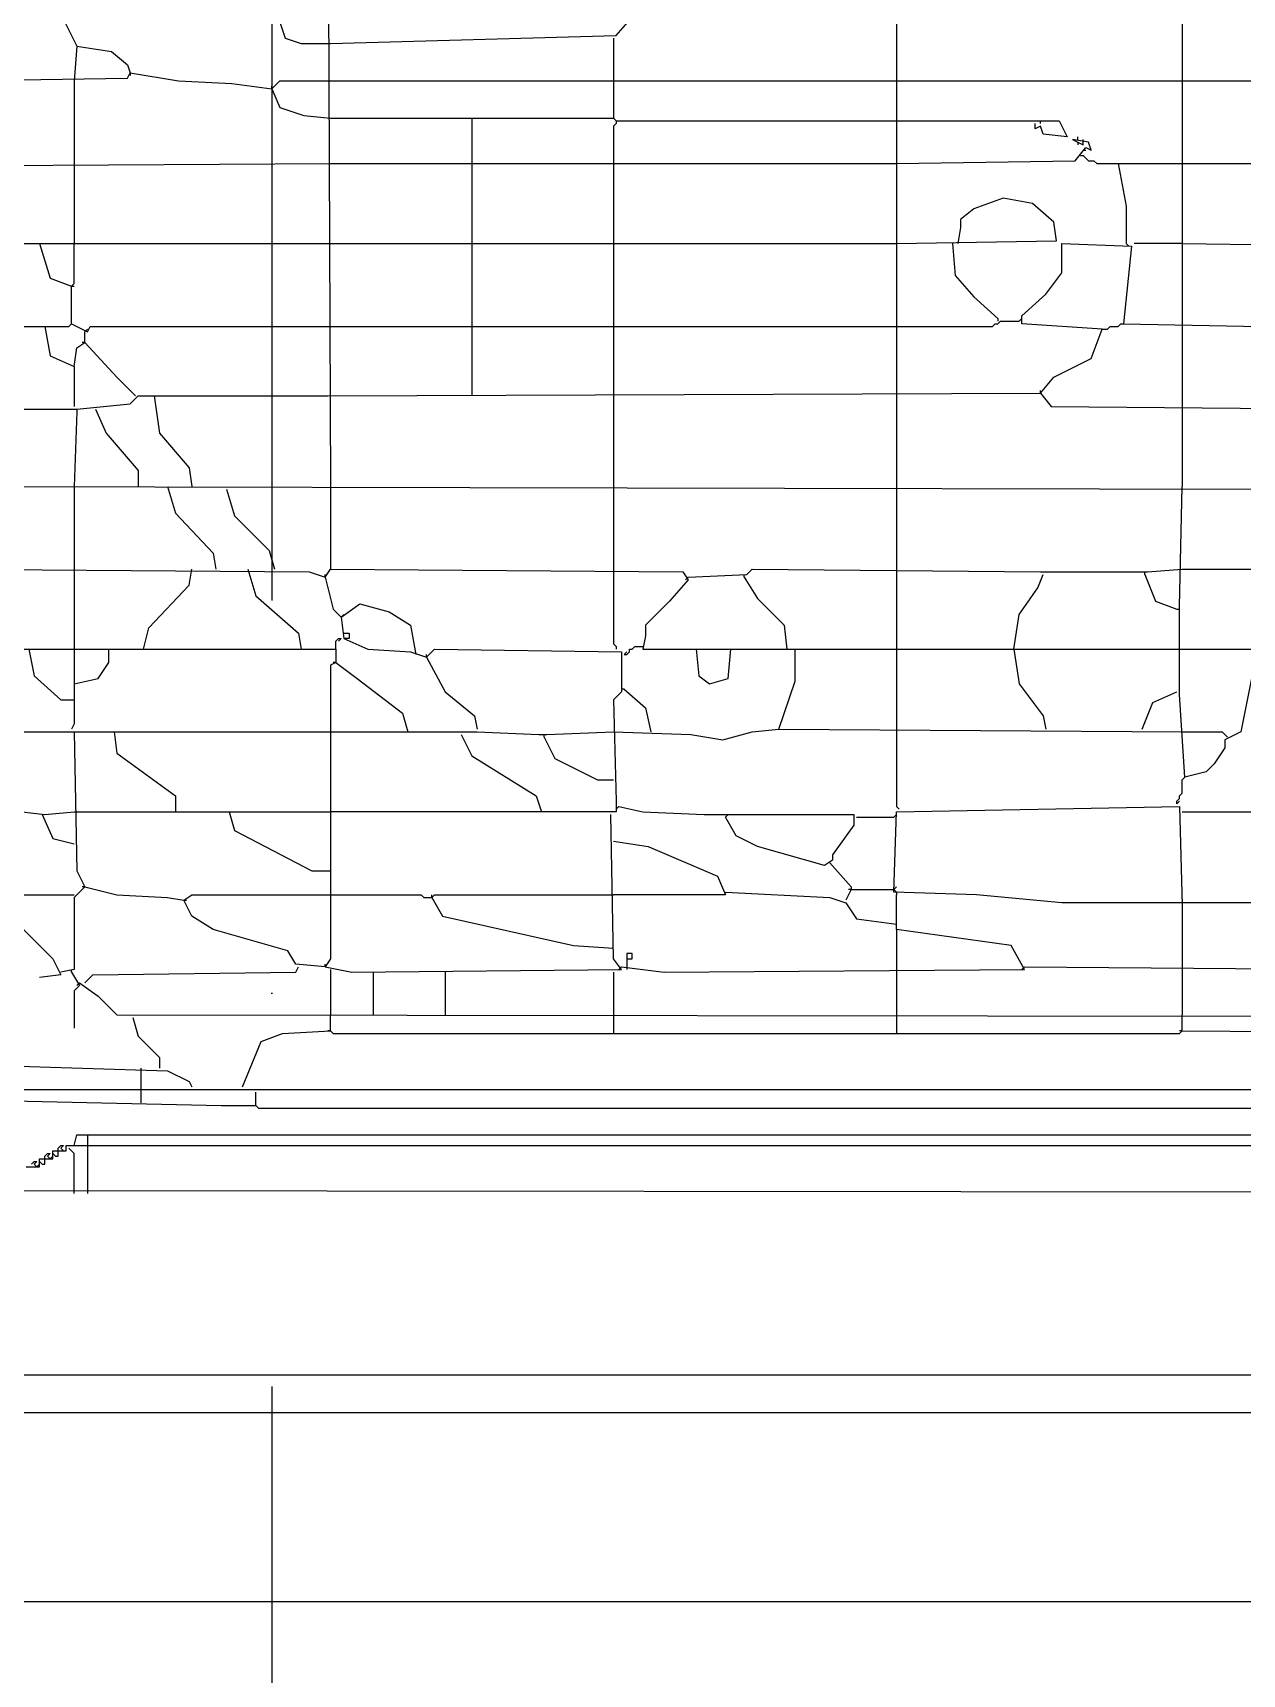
# Model space of a CAD drawing. Extents: x 4511820 to 5180432, y -1526536 to -944957.
# Drawn here: x 5147404.2 to 5147724.3, y -1028992.8 to -1028558.1 of the extents above; entities that cross this region are included whole.
import ezdxf

# ---------------------------------------------------------------- set-up
doc = ezdxf.new("R2010")
doc.units = 0
doc.header["$MEASUREMENT"] = 0
doc.linetypes.add('BODKOCIARKOVANA_3', pattern=[5.6, 3, -1.3, 0, -1.3])
doc.layers.add('osi', color=253, linetype='CONTINUOUS')
doc.layers.add('ZZ-chladenie', color=133, linetype='CONTINUOUS')

msp = doc.modelspace()

# ---------------------------------------------------------------- linework, layer by layer
at = {"layer": 'osi', "linetype": 'BODKOCIARKOVANA_3', "ltscale": 80}
msp.add_line((5147467.5, -1022195.078), (5147467.5, -1054122.98), dxfattribs=at)
at = {"layer": 'ZZ-chladenie'}
for p, q in [((5147482.286, -1028505.839), (5147482.992, -1028678.252)), ((5147632.794, -1028527.743), (5147632.794, -1028654.227)), ((5147411.625, -1028553.182), (5147415.865, -1028561.661)), ((5147468.154, -1028551.061), (5147470.98, -1028559.541)), ((5147558.6, -1028558.834), (5147563.546, -1028553.182)), ((5147708.401, -1028554.595), (5147708.401, -1028570.847)), ((5147415.865, -1028561.661), (5147415.158, -1028570.847)), ((5147415.865, -1028561.661), (5147425.051, -1028563.074)), ((5147470.98, -1028559.541), (5147475.22, -1028560.954)), ((5147475.22, -1028560.954), (5147482.992, -1028560.954)), ((5147482.992, -1028560.954), (5147558.6, -1028558.834)), ((5147557.893, -1028559.541), (5147557.893, -1028570.847)), ((5147425.051, -1028563.074), (5147429.29, -1028566.607)), ((5147386.187, -1028570.847), (5147429.29, -1028570.14)), ((5147429.29, -1028566.607), (5147429.997, -1028568.727)), ((5147429.29, -1028570.14), (5147429.997, -1028568.727)), ((5147429.997, -1028568.727), (5147429.997, -1028569.434)), ((5147429.997, -1028568.727), (5147442.716, -1028570.847)), ((5147415.158, -1028570.847), (5147415.158, -1028592.752)), ((5147442.716, -1028570.847), (5147456.848, -1028571.553)), ((5147456.848, -1028571.553), (5147467.447, -1028572.966)), ((5147467.447, -1028572.966), (5147469.567, -1028570.847)), ((5147467.447, -1028572.966), (5147467.447, -1028572.26)), ((5147467.447, -1028572.966), (5147469.567, -1028577.913)), ((5147469.567, -1028570.847), (5147482.992, -1028570.847)), ((5147482.992, -1028570.847), (5147632.794, -1028570.847)), ((5147557.893, -1028570.847), (5147557.893, -1028580.739)), ((5147632.794, -1028570.847), (5147858.203, -1028570.847)), ((5147708.401, -1028570.847), (5147708.401, -1028592.752)), ((5147469.567, -1028577.913), (5147475.926, -1028580.033)), ((5147475.926, -1028580.033), (5147482.992, -1028580.739)), ((5147482.992, -1028580.739), (5147557.893, -1028580.739)), ((5147520.443, -1028580.739), (5147520.443, -1028592.752)), ((5147557.893, -1028580.739), (5147558.6, -1028581.446)), ((5147558.6, -1028582.152), (5147557.893, -1028582.859)), ((5147557.893, -1028582.859), (5147557.893, -1028654.227)), ((5147558.6, -1028581.446), (5147632.794, -1028581.446)), ((5147558.6, -1028581.446), (5147558.6, -1028582.152)), ((5147632.794, -1028581.446), (5147671.658, -1028581.446)), ((5147669.537, -1028583.566), (5147669.537, -1028582.152)), ((5147670.951, -1028582.859), (5147669.537, -1028583.566)), ((5147670.951, -1028582.152), (5147670.951, -1028581.446)), ((5147671.658, -1028584.979), (5147670.951, -1028582.859)), ((5147671.658, -1028581.446), (5147675.897, -1028581.446)), ((5147675.897, -1028581.446), (5147678.017, -1028585.686)), ((5147678.017, -1028585.686), (5147671.658, -1028584.979)), ((5147683.669, -1028587.099), (5147679.43, -1028586.392)), ((5147679.43, -1028586.392), (5147682.256, -1028587.805)), ((5147680.843, -1028586.392), (5147680.843, -1028585.686)), ((5147680.843, -1028587.099), (5147680.843, -1028587.805)), ((5147682.256, -1028587.099), (5147682.256, -1028586.392)), ((5147682.256, -1028587.805), (5147682.256, -1028587.099)), ((5147684.376, -1028589.218), (5147683.669, -1028587.099)), ((5147632.794, -1028592.752), (5147680.137, -1028592.045)), ((5147680.137, -1028592.045), (5147682.963, -1028588.512)), ((5147681.55, -1028590.632), (5147682.256, -1028590.632)), ((5147682.256, -1028589.218), (5147682.963, -1028589.218)), ((5147682.256, -1028590.632), (5147682.963, -1028591.338)), ((5147682.963, -1028588.512), (5147684.376, -1028589.218)), ((5147682.963, -1028591.338), (5147683.669, -1028592.045)), ((5147683.669, -1028592.045), (5147685.083, -1028592.045)), ((5147685.083, -1028592.045), (5147685.79, -1028592.752)), ((5147365.695, -1028593.458), (5147482.992, -1028592.752)), ((5147415.158, -1028592.752), (5147415.158, -1028613.95)), ((5147482.992, -1028592.752), (5147557.893, -1028592.752)), ((5147520.443, -1028592.752), (5147520.443, -1028613.95)), ((5147557.893, -1028592.752), (5147632.794, -1028592.752)), ((5147685.79, -1028592.752), (5147858.203, -1028592.752)), ((5147691.442, -1028592.752), (5147693.562, -1028604.057)), ((5147708.401, -1028592.752), (5147708.401, -1028635.855)), ((5147653.285, -1028604.764), (5147649.753, -1028607.591)), ((5147661.058, -1028601.938), (5147653.285, -1028604.764)), ((5147668.831, -1028603.351), (5147661.058, -1028601.938)), ((5147674.484, -1028608.297), (5147668.831, -1028603.351)), ((5147693.562, -1028604.057), (5147693.562, -1028613.95)), ((5147649.753, -1028609.71), (5147649.046, -1028613.95)), ((5147649.753, -1028607.591), (5147649.753, -1028609.71)), ((5147675.19, -1028613.243), (5147674.484, -1028608.297)), ((5147372.055, -1028613.95), (5147482.992, -1028613.95)), ((5147405.972, -1028613.95), (5147408.799, -1028623.136)), ((5147415.158, -1028624.549), (5147415.158, -1028613.95)), ((5147482.992, -1028613.95), (5147557.893, -1028613.95)), ((5147520.443, -1028613.95), (5147520.443, -1028635.855)), ((5147557.893, -1028613.95), (5147632.794, -1028613.95)), ((5147632.794, -1028613.95), (5147675.19, -1028613.243)), ((5147647.633, -1028613.95), (5147648.34, -1028622.429)), ((5147676.603, -1028621.722), (5147676.603, -1028613.95)), ((5147676.603, -1028613.95), (5147694.976, -1028614.657)), ((5147693.562, -1028613.95), (5147694.269, -1028614.657)), ((5147708.401, -1028613.95), (5147695.682, -1028613.95)), ((5147708.401, -1028613.95), (5147769.169, -1028614.657)), ((5147694.976, -1028614.657), (5147692.855, -1028635.148)), ((5147648.34, -1028622.429), (5147653.285, -1028628.082)), ((5147672.364, -1028627.375), (5147676.603, -1028621.722)), ((5147408.799, -1028623.136), (5147414.452, -1028625.256)), ((5147414.452, -1028625.256), (5147415.158, -1028624.549)), ((5147414.452, -1028625.256), (5147415.158, -1028625.256)), ((5147414.452, -1028635.148), (5147414.452, -1028625.256)), ((5147653.285, -1028628.082), (5147659.645, -1028633.735)), ((5147666.004, -1028633.028), (5147672.364, -1028627.375)), ((5147413.745, -1028635.855), (5147414.452, -1028635.148)), ((5147414.452, -1028635.148), (5147418.691, -1028637.268)), ((5147658.232, -1028635.855), (5147658.938, -1028635.148)), ((5147658.938, -1028635.148), (5147659.645, -1028635.148)), ((5147659.645, -1028633.735), (5147659.645, -1028634.442)), ((5147659.645, -1028635.148), (5147660.351, -1028634.442)), ((5147660.351, -1028634.442), (5147665.298, -1028634.442)), ((5147665.298, -1028634.442), (5147666.004, -1028633.735)), ((5147666.004, -1028635.148), (5147666.004, -1028633.028)), ((5147687.203, -1028636.561), (5147666.004, -1028635.148)), ((5147691.442, -1028635.855), (5147692.149, -1028635.148)), ((5147692.149, -1028635.148), (5147692.855, -1028635.148)), ((5147692.855, -1028635.148), (5147761.397, -1028636.561)), ((5147366.402, -1028635.855), (5147413.745, -1028635.855)), ((5147407.386, -1028635.855), (5147408.799, -1028643.627)), ((5147415.865, -1028641.508), (5147417.984, -1028640.095)), ((5147417.984, -1028640.095), (5147417.278, -1028640.095)), ((5147417.984, -1028637.268), (5147418.691, -1028636.561)), ((5147417.984, -1028640.095), (5147417.984, -1028637.268)), ((5147417.984, -1028640.095), (5147426.464, -1028649.28)), ((5147418.691, -1028637.268), (5147419.397, -1028635.855)), ((5147419.397, -1028635.855), (5147482.992, -1028635.855)), ((5147482.992, -1028635.855), (5147557.893, -1028635.855)), ((5147520.443, -1028635.855), (5147520.443, -1028654.227)), ((5147557.893, -1028635.855), (5147632.794, -1028635.855)), ((5147632.794, -1028635.855), (5147658.232, -1028635.855)), ((5147684.376, -1028644.334), (5147687.203, -1028636.561)), ((5147687.203, -1028636.561), (5147688.616, -1028636.561)), ((5147688.616, -1028636.561), (5147689.323, -1028635.855)), ((5147689.323, -1028635.855), (5147691.442, -1028635.855)), ((5147708.401, -1028635.855), (5147708.401, -1028657.053)), ((5147408.799, -1028643.627), (5147415.158, -1028646.454)), ((5147415.158, -1028646.454), (5147415.865, -1028641.508)), ((5147674.484, -1028649.28), (5147684.376, -1028644.334)), ((5147415.158, -1028646.454), (5147415.158, -1028657.053)), ((5147426.464, -1028649.28), (5147431.41, -1028654.227)), ((5147670.951, -1028653.52), (5147674.484, -1028649.28)), ((5147670.951, -1028653.52), (5147670.951, -1028652.813)), ((5147415.865, -1028657.76), (5147429.997, -1028656.347)), ((5147429.997, -1028656.347), (5147432.117, -1028654.227)), ((5147432.117, -1028654.227), (5147482.286, -1028654.227)), ((5147436.356, -1028654.227), (5147437.77, -1028664.119)), ((5147482.286, -1028654.227), (5147670.951, -1028653.52)), ((5147557.893, -1028654.227), (5147557.893, -1028678.252)), ((5147632.794, -1028654.227), (5147632.794, -1028678.252)), ((5147670.951, -1028653.52), (5147673.777, -1028657.053)), ((5147673.777, -1028657.053), (5147751.504, -1028657.76)), ((5147708.401, -1028657.053), (5147708.401, -1028678.252)), ((5147365.695, -1028657.76), (5147415.865, -1028657.76)), ((5147415.865, -1028658.466), (5147415.158, -1028678.252)), ((5147415.865, -1028657.76), (5147415.865, -1028658.466)), ((5147420.811, -1028657.76), (5147423.638, -1028664.119)), ((5147423.638, -1028664.119), (5147432.117, -1028674.012)), ((5147437.77, -1028664.119), (5147445.542, -1028673.305)), ((5147432.117, -1028674.012), (5147432.117, -1028678.252)), ((5147445.542, -1028673.305), (5147446.249, -1028678.252)), ((5147379.827, -1028678.252), (5147728.186, -1028678.958)), ((5147415.158, -1028678.252), (5147415.158, -1028700.156)), ((5147439.89, -1028678.252), (5147442.009, -1028685.318)), ((5147455.435, -1028678.958), (5147457.554, -1028686.024)), ((5147482.992, -1028678.252), (5147482.992, -1028700.156)), ((5147557.893, -1028678.252), (5147557.893, -1028700.156)), ((5147632.794, -1028678.252), (5147632.794, -1028700.156)), ((5147707.694, -1028710.049), (5147708.401, -1028678.252)), ((5147442.009, -1028685.318), (5147451.902, -1028695.917)), ((5147457.554, -1028686.024), (5147466.74, -1028695.21)), ((5147451.902, -1028695.917), (5147452.608, -1028700.156)), ((5147466.74, -1028695.21), (5147468.154, -1028700.156)), ((5147379.827, -1028700.156), (5147477.34, -1028700.863)), ((5147415.158, -1028700.156), (5147415.158, -1028721.354)), ((5147445.542, -1028704.396), (5147446.249, -1028700.156)), ((5147461.088, -1028700.156), (5147463.208, -1028707.222)), ((5147477.34, -1028700.863), (5147481.579, -1028702.276)), ((5147481.579, -1028702.276), (5147482.992, -1028700.156)), ((5147482.992, -1028700.156), (5147576.265, -1028700.863)), ((5147557.893, -1028700.156), (5147557.893, -1028719.941)), ((5147576.265, -1028700.863), (5147577.678, -1028702.983)), ((5147593.224, -1028701.57), (5147594.637, -1028700.156)), ((5147594.637, -1028700.156), (5147670.951, -1028700.863)), ((5147632.794, -1028700.156), (5147632.794, -1028721.354)), ((5147670.951, -1028700.863), (5147675.897, -1028700.863)), ((5147675.897, -1028700.863), (5147696.389, -1028700.863)), ((5147696.389, -1028700.863), (5147699.215, -1028700.863)), ((5147698.508, -1028701.57), (5147698.508, -1028700.863)), ((5147699.215, -1028700.863), (5147708.401, -1028700.156)), ((5147708.401, -1028700.156), (5147726.773, -1028700.156)), ((5147434.943, -1028715.702), (5147445.542, -1028704.396)), ((5147481.579, -1028702.276), (5147481.579, -1028701.57)), ((5147481.579, -1028702.276), (5147483.699, -1028710.756)), ((5147577.678, -1028702.983), (5147572.732, -1028708.636)), ((5147577.678, -1028702.276), (5147576.972, -1028702.983)), ((5147577.678, -1028702.276), (5147593.224, -1028701.57)), ((5147592.517, -1028702.276), (5147592.517, -1028701.57)), ((5147592.517, -1028702.276), (5147596.05, -1028707.929)), ((5147665.298, -1028712.169), (5147670.244, -1028705.102)), ((5147670.244, -1028705.102), (5147671.658, -1028701.57)), ((5147698.508, -1028701.57), (5147701.335, -1028708.636)), ((5147463.208, -1028707.222), (5147474.513, -1028717.115)), ((5147485.819, -1028712.875), (5147490.765, -1028709.342)), ((5147490.765, -1028709.342), (5147498.538, -1028711.462)), ((5147572.732, -1028708.636), (5147566.372, -1028714.995)), ((5147596.05, -1028707.929), (5147603.116, -1028714.995)), ((5147701.335, -1028708.636), (5147706.988, -1028710.756)), ((5147483.699, -1028710.756), (5147485.819, -1028712.875)), ((5147485.819, -1028712.875), (5147486.526, -1028712.169)), ((5147485.819, -1028712.875), (5147486.526, -1028718.528)), ((5147498.538, -1028711.462), (5147504.191, -1028714.995)), ((5147663.885, -1028721.354), (5147665.298, -1028712.169)), ((5147706.988, -1028710.756), (5147707.694, -1028710.756)), ((5147707.694, -1028733.367), (5147707.694, -1028710.049)), ((5147433.53, -1028721.354), (5147434.943, -1028715.702)), ((5147474.513, -1028717.115), (5147475.22, -1028721.354)), ((5147486.526, -1028717.115), (5147487.939, -1028717.115)), ((5147487.939, -1028717.115), (5147487.939, -1028718.528)), ((5147504.191, -1028714.995), (5147505.604, -1028722.768)), ((5147566.372, -1028717.822), (5147565.666, -1028721.354)), ((5147566.372, -1028714.995), (5147566.372, -1028717.822)), ((5147603.116, -1028714.995), (5147603.823, -1028721.354)), ((5147379.827, -1028721.354), (5147484.406, -1028721.354)), ((5147403.146, -1028721.354), (5147404.559, -1028728.42)), ((5147415.158, -1028721.354), (5147415.158, -1028734.78)), ((5147424.344, -1028724.888), (5147424.344, -1028721.354)), ((5147484.406, -1028719.235), (5147485.113, -1028718.528)), ((5147484.406, -1028721.354), (5147484.406, -1028719.235)), ((5147484.406, -1028721.354), (5147484.406, -1028724.888)), ((5147485.113, -1028718.528), (5147485.819, -1028718.528)), ((5147485.819, -1028718.528), (5147485.113, -1028719.235)), ((5147487.939, -1028718.528), (5147486.526, -1028718.528)), ((5147486.526, -1028718.528), (5147492.885, -1028721.354)), ((5147492.885, -1028721.354), (5147504.191, -1028722.061)), ((5147504.191, -1028722.061), (5147508.431, -1028723.474)), ((5147508.431, -1028723.474), (5147510.55, -1028721.354)), ((5147510.55, -1028721.354), (5147560.013, -1028722.061)), ((5147557.893, -1028719.941), (5147558.6, -1028720.648)), ((5147558.6, -1028720.648), (5147558.6, -1028721.354)), ((5147560.013, -1028722.061), (5147560.013, -1028732.661)), ((5147560.719, -1028722.768), (5147561.426, -1028722.061)), ((5147561.426, -1028722.768), (5147562.133, -1028722.061)), ((5147562.133, -1028722.061), (5147562.133, -1028721.354)), ((5147562.133, -1028721.354), (5147562.84, -1028721.354)), ((5147562.84, -1028721.354), (5147563.546, -1028720.648)), ((5147563.546, -1028720.648), (5147565.666, -1028720.648)), ((5147565.666, -1028721.354), (5147706.988, -1028721.354)), ((5147579.798, -1028721.354), (5147580.505, -1028728.42)), ((5147588.277, -1028729.127), (5147588.984, -1028721.354)), ((5147605.942, -1028729.834), (5147605.942, -1028721.354)), ((5147632.794, -1028721.354), (5147632.794, -1028743.259)), ((5147663.885, -1028721.354), (5147665.298, -1028730.54)), ((5147706.988, -1028721.354), (5147726.773, -1028721.354)), ((5147421.518, -1028729.127), (5147424.344, -1028724.888)), ((5147484.406, -1028724.888), (5147482.992, -1028725.594)), ((5147482.992, -1028725.594), (5147482.992, -1028803.321)), ((5147484.406, -1028724.888), (5147483.699, -1028724.888)), ((5147484.406, -1028724.888), (5147490.058, -1028729.127)), ((5147508.431, -1028723.474), (5147508.431, -1028722.768)), ((5147508.431, -1028723.474), (5147513.376, -1028732.661)), ((5147560.719, -1028722.768), (5147561.426, -1028722.768)), ((5147404.559, -1028728.42), (5147411.625, -1028734.78)), ((5147415.158, -1028730.54), (5147421.518, -1028729.127)), ((5147490.058, -1028729.127), (5147502.071, -1028738.313)), ((5147580.505, -1028728.42), (5147583.331, -1028730.54)), ((5147583.331, -1028730.54), (5147588.277, -1028729.127)), ((5147601.703, -1028742.553), (5147605.942, -1028729.834)), ((5147665.298, -1028730.54), (5147671.658, -1028739.02)), ((5147726.773, -1028729.127), (5147723.946, -1028743.259)), ((5147411.625, -1028734.78), (5147415.158, -1028734.78)), ((5147415.158, -1028734.78), (5147415.158, -1028741.14)), ((5147513.376, -1028732.661), (5147521.149, -1028739.02)), ((5147560.013, -1028732.661), (5147557.893, -1028734.78)), ((5147557.893, -1028734.78), (5147558.6, -1028761.631)), ((5147560.719, -1028731.954), (5147560.013, -1028731.954)), ((5147560.719, -1028731.954), (5147566.372, -1028736.9)), ((5147697.802, -1028742.553), (5147700.628, -1028735.487)), ((5147700.628, -1028735.487), (5147706.988, -1028732.661)), ((5147709.108, -1028755.272), (5147707.694, -1028733.367)), ((5147502.071, -1028738.313), (5147503.484, -1028743.259)), ((5147521.149, -1028739.02), (5147521.856, -1028742.553)), ((5147566.372, -1028736.9), (5147567.785, -1028743.259)), ((5147671.658, -1028739.02), (5147672.364, -1028742.553)), ((5147384.774, -1028743.259), (5147415.158, -1028743.259)), ((5147415.158, -1028741.14), (5147414.452, -1028742.553)), ((5147415.158, -1028743.259), (5147482.992, -1028743.259)), ((5147415.158, -1028743.259), (5147415.865, -1028780.003)), ((5147425.757, -1028743.259), (5147426.464, -1028748.913)), ((5147482.992, -1028743.259), (5147521.856, -1028743.259)), ((5147517.617, -1028743.966), (5147520.443, -1028749.619)), ((5147521.856, -1028743.259), (5147538.108, -1028743.966)), ((5147538.108, -1028743.966), (5147540.228, -1028743.966)), ((5147539.522, -1028744.672), (5147539.522, -1028743.966)), ((5147540.228, -1028743.966), (5147557.893, -1028743.259)), ((5147557.893, -1028743.259), (5147578.385, -1028743.966)), ((5147578.385, -1028743.966), (5147586.864, -1028745.379)), ((5147586.864, -1028745.379), (5147594.637, -1028743.259)), ((5147594.637, -1028743.259), (5147601.703, -1028742.553)), ((5147601.703, -1028742.553), (5147708.401, -1028743.259)), ((5147632.794, -1028743.259), (5147632.794, -1028763.045)), ((5147708.401, -1028743.259), (5147719, -1028743.259)), ((5147719, -1028743.259), (5147719.707, -1028743.966)), ((5147723.946, -1028743.259), (5147719.707, -1028745.379)), ((5147719.707, -1028743.966), (5147720.413, -1028744.672)), ((5147539.522, -1028744.672), (5147542.348, -1028750.326)), ((5147719.707, -1028747.499), (5147716.88, -1028751.739)), ((5147719.707, -1028745.379), (5147719.707, -1028747.499)), ((5147426.464, -1028748.913), (5147442.009, -1028760.218)), ((5147520.443, -1028749.619), (5147537.401, -1028760.218)), ((5147542.348, -1028750.326), (5147553.654, -1028755.979)), ((5147716.88, -1028751.739), (5147714.76, -1028753.858)), ((5147553.654, -1028755.979), (5147557.893, -1028755.979)), ((5147708.401, -1028755.979), (5147709.108, -1028755.272)), ((5147708.401, -1028759.511), (5147708.401, -1028755.979)), ((5147714.76, -1028753.858), (5147709.108, -1028755.272)), ((5147442.009, -1028760.218), (5147442.009, -1028764.458)), ((5147537.401, -1028760.218), (5147538.815, -1028764.458)), ((5147558.6, -1028761.631), (5147558.6, -1028764.458)), ((5147706.988, -1028761.631), (5147707.694, -1028760.924)), ((5147706.988, -1028762.338), (5147707.694, -1028761.631)), ((5147706.988, -1028762.338), (5147706.988, -1028761.631)), ((5147707.694, -1028760.218), (5147708.401, -1028759.511)), ((5147707.694, -1028760.924), (5147707.694, -1028760.218)), ((5147395.373, -1028763.751), (5147407.386, -1028765.164)), ((5147406.679, -1028765.164), (5147409.505, -1028771.524)), ((5147407.386, -1028765.164), (5147415.158, -1028764.458)), ((5147415.158, -1028764.458), (5147482.992, -1028764.458)), ((5147456.141, -1028764.458), (5147457.554, -1028769.404)), ((5147558.6, -1028764.458), (5147482.992, -1028764.458)), ((5147557.893, -1028803.321), (5147557.187, -1028765.164)), ((5147559.306, -1028763.045), (5147558.6, -1028763.751)), ((5147559.306, -1028763.045), (5147565.666, -1028764.458)), ((5147565.666, -1028764.458), (5147581.918, -1028765.164)), ((5147581.918, -1028765.164), (5147588.984, -1028765.164)), ((5147587.571, -1028765.871), (5147588.277, -1028765.164)), ((5147590.397, -1028770.817), (5147587.571, -1028765.871)), ((5147588.984, -1028765.164), (5147621.488, -1028765.164)), ((5147621.488, -1028765.164), (5147621.488, -1028767.991)), ((5147622.194, -1028765.871), (5147632.087, -1028765.871)), ((5147632.087, -1028785.656), (5147632.794, -1028764.458)), ((5147632.087, -1028765.871), (5147632.794, -1028765.164)), ((5147632.794, -1028763.045), (5147633.501, -1028763.751)), ((5147632.794, -1028764.458), (5147707.694, -1028763.045)), ((5147707.694, -1028763.045), (5147708.401, -1028789.189)), ((5147708.401, -1028764.458), (5147783.302, -1028764.458)), ((5147457.554, -1028769.404), (5147478.047, -1028780.003)), ((5147621.488, -1028767.991), (5147615.835, -1028775.763)), ((5147409.505, -1028771.524), (5147415.158, -1028772.937)), ((5147557.893, -1028772.231), (5147567.079, -1028773.644)), ((5147567.079, -1028773.644), (5147585.451, -1028781.416)), ((5147596.05, -1028773.644), (5147590.397, -1028770.817)), ((5147613.715, -1028778.59), (5147596.05, -1028773.644)), ((5147615.835, -1028777.177), (5147613.715, -1028778.59)), ((5147615.128, -1028777.883), (5147620.781, -1028784.242)), ((5147615.835, -1028775.763), (5147615.835, -1028777.177)), ((5147415.865, -1028780.003), (5147417.984, -1028784.242)), ((5147478.047, -1028780.003), (5147482.992, -1028780.003)), ((5147585.451, -1028781.416), (5147587.571, -1028786.363)), ((5147397.493, -1028786.363), (5147415.158, -1028786.363)), ((5147417.984, -1028784.242), (5147415.158, -1028787.07)), ((5147415.158, -1028787.07), (5147415.158, -1028806.148)), ((5147417.984, -1028784.242), (5147417.278, -1028784.242)), ((5147417.984, -1028784.242), (5147426.464, -1028786.363)), ((5147426.464, -1028786.363), (5147439.89, -1028787.07)), ((5147439.89, -1028787.07), (5147444.129, -1028787.776)), ((5147444.129, -1028787.776), (5147446.249, -1028786.363)), ((5147444.129, -1028787.776), (5147444.836, -1028787.776)), ((5147446.249, -1028792.015), (5147444.129, -1028787.776)), ((5147446.249, -1028786.363), (5147482.992, -1028786.363)), ((5147482.992, -1028786.363), (5147507.017, -1028786.363)), ((5147507.017, -1028786.363), (5147507.724, -1028787.07)), ((5147507.724, -1028787.07), (5147509.844, -1028787.07)), ((5147509.844, -1028787.07), (5147509.844, -1028786.363)), ((5147509.844, -1028787.07), (5147510.55, -1028786.363)), ((5147509.844, -1028787.07), (5147512.67, -1028792.015)), ((5147510.55, -1028786.363), (5147557.893, -1028786.363)), ((5147587.571, -1028786.363), (5147557.893, -1028786.363)), ((5147587.571, -1028785.656), (5147615.128, -1028787.07)), ((5147615.128, -1028787.07), (5147619.368, -1028788.483)), ((5147620.781, -1028784.949), (5147619.368, -1028787.776)), ((5147620.781, -1028784.949), (5147620.075, -1028784.949)), ((5147620.781, -1028784.242), (5147620.781, -1028784.949)), ((5147620.781, -1028784.949), (5147632.087, -1028784.949)), ((5147632.087, -1028784.949), (5147632.794, -1028784.242)), ((5147632.087, -1028784.949), (5147632.794, -1028785.656)), ((5147653.992, -1028786.363), (5147632.087, -1028785.656)), ((5147632.794, -1028785.656), (5147632.794, -1028786.363)), ((5147632.794, -1028795.549), (5147632.794, -1028786.363)), ((5147676.603, -1028788.483), (5147653.992, -1028786.363)), ((5147451.902, -1028795.549), (5147446.249, -1028792.015)), ((5147512.67, -1028792.015), (5147547.294, -1028799.788)), ((5147619.368, -1028788.483), (5147622.194, -1028792.722)), ((5147727.48, -1028788.483), (5147676.603, -1028788.483)), ((5147708.401, -1028789.189), (5147708.401, -1028806.148)), ((5147401.732, -1028795.549), (5147409.505, -1028803.321)), ((5147471.687, -1028801.201), (5147451.902, -1028795.549)), ((5147622.194, -1028792.722), (5147632.794, -1028794.136)), ((5147632.794, -1028795.549), (5147632.794, -1028806.854)), ((5147663.178, -1028799.788), (5147632.794, -1028795.549)), ((5147547.294, -1028799.788), (5147557.893, -1028800.495)), ((5147666.711, -1028806.148), (5147663.178, -1028799.788)), ((5147409.505, -1028803.321), (5147411.625, -1028807.561)), ((5147473.806, -1028804.735), (5147471.687, -1028801.201)), ((5147481.579, -1028805.441), (5147473.806, -1028804.735)), ((5147482.992, -1028803.321), (5147481.579, -1028805.441)), ((5147481.579, -1028805.441), (5147481.579, -1028804.735)), ((5147560.013, -1028806.148), (5147557.893, -1028803.321)), ((5147562.84, -1028801.908), (5147561.426, -1028801.908)), ((5147561.426, -1028801.908), (5147561.426, -1028805.441)), ((5147561.426, -1028803.321), (5147562.84, -1028803.321)), ((5147562.84, -1028803.321), (5147562.84, -1028801.908)), ((5147411.625, -1028807.561), (5147405.972, -1028808.267)), ((5147415.158, -1028806.148), (5147411.625, -1028806.854)), ((5147414.452, -1028806.854), (5147414.452, -1028806.148)), ((5147414.452, -1028806.854), (5147416.571, -1028810.388)), ((5147417.984, -1028809.681), (5147420.104, -1028807.561)), ((5147417.984, -1028809.681), (5147418.691, -1028808.974)), ((5147420.104, -1028807.561), (5147473.806, -1028806.854)), ((5147473.806, -1028806.854), (5147474.513, -1028805.441)), ((5147481.579, -1028805.441), (5147488.645, -1028806.854)), ((5147482.992, -1028806.148), (5147482.992, -1028818.16)), ((5147488.645, -1028806.854), (5147560.013, -1028806.148)), ((5147494.298, -1028806.854), (5147494.298, -1028818.16)), ((5147513.376, -1028806.854), (5147513.376, -1028818.16)), ((5147557.893, -1028806.854), (5147557.893, -1028818.16)), ((5147560.013, -1028805.441), (5147559.306, -1028806.148)), ((5147560.013, -1028805.441), (5147571.319, -1028806.854)), ((5147561.426, -1028805.441), (5147561.426, -1028806.148)), ((5147571.319, -1028806.854), (5147666.711, -1028806.148)), ((5147632.794, -1028806.854), (5147632.794, -1028818.16)), ((5147666.711, -1028805.441), (5147666.004, -1028806.148)), ((5147666.711, -1028805.441), (5147752.917, -1028806.148)), ((5147708.401, -1028806.148), (5147708.401, -1028818.16)), ((5147416.571, -1028810.388), (5147415.158, -1028811.801)), ((5147415.158, -1028811.801), (5147415.158, -1028821.693)), ((5147416.571, -1028809.681), (5147415.865, -1028810.388)), ((5147416.571, -1028809.681), (5147421.518, -1028813.214)), ((5147421.518, -1028813.214), (5147426.464, -1028818.16)), ((5147426.464, -1028818.16), (5147986.098, -1028818.867)), ((5147482.992, -1028822.399), (5147482.992, -1028818.16)), ((5147557.893, -1028818.16), (5147557.893, -1028823.106)), ((5147632.794, -1028818.16), (5147632.794, -1028823.106)), ((5147708.401, -1028822.399), (5147708.401, -1028818.16)), ((5147430.704, -1028818.867), (5147432.117, -1028823.813)), ((5147470.274, -1028823.106), (5147482.992, -1028822.399)), ((5147482.992, -1028822.399), (5147482.286, -1028822.399)), ((5147482.992, -1028822.399), (5147483.699, -1028823.106)), ((5147708.401, -1028822.399), (5147707.694, -1028822.399)), ((5147707.694, -1028823.106), (5147708.401, -1028822.399)), ((5147708.401, -1028822.399), (5147948.648, -1028823.813)), ((5147432.117, -1028823.813), (5147437.77, -1028829.466)), ((5147459.674, -1028837.238), (5147464.621, -1028825.226)), ((5147464.621, -1028825.226), (5147470.274, -1028823.106)), ((5147483.699, -1028823.106), (5147707.694, -1028823.106)), ((5147437.77, -1028829.466), (5147437.77, -1028832.292)), ((5147393.96, -1028831.586), (5147439.89, -1028832.999)), ((5147432.823, -1028832.292), (5147432.823, -1028837.945)), ((5147439.89, -1028832.999), (5147445.542, -1028835.825)), ((5147395.373, -1028837.945), (5147445.542, -1028837.945)), ((5147432.823, -1028837.945), (5147432.823, -1028841.478)), ((5147445.542, -1028835.825), (5147446.249, -1028837.238)), ((5147445.542, -1028837.945), (5147461.088, -1028837.945)), ((5147461.088, -1028837.945), (5147956.421, -1028837.945)), ((5147463.208, -1028842.185), (5147463.208, -1028838.651)), ((5147391.84, -1028840.772), (5147454.022, -1028842.185)), ((5147454.022, -1028842.185), (5147463.208, -1028842.185)), ((5147463.208, -1028842.185), (5147463.914, -1028842.892)), ((5147463.914, -1028842.892), (5147952.182, -1028842.892)), ((5147410.918, -1028853.49), (5147411.625, -1028852.784)), ((5147411.625, -1028852.784), (5147412.331, -1028852.784)), ((5147412.331, -1028852.784), (5147411.625, -1028853.49)), ((5147413.038, -1028854.197), (5147413.038, -1028852.784)), ((5147413.038, -1028852.784), (5148001.644, -1028852.784)), ((5147415.158, -1028852.784), (5147415.865, -1028849.958)), ((5147415.865, -1028849.958), (5148000.231, -1028849.958)), ((5147418.691, -1028849.958), (5147418.691, -1028852.784)), ((5147418.691, -1028852.784), (5147418.691, -1028865.503)), ((5147403.852, -1028857.73), (5147404.559, -1028857.024)), ((5147404.559, -1028857.024), (5147405.265, -1028857.024)), ((5147405.265, -1028857.024), (5147404.559, -1028857.73)), ((5147405.972, -1028858.437), (5147405.972, -1028856.317)), ((5147405.972, -1028856.317), (5147409.505, -1028856.317)), ((5147405.972, -1028857.024), (5147406.679, -1028857.73)), ((5147407.386, -1028855.61), (5147408.092, -1028854.904)), ((5147407.386, -1028856.317), (5147407.386, -1028855.61)), ((5147407.386, -1028857.73), (5147407.386, -1028856.317)), ((5147408.092, -1028854.904), (5147408.799, -1028854.904)), ((5147408.799, -1028854.904), (5147408.092, -1028855.61)), ((5147408.092, -1028855.61), (5147408.799, -1028856.317)), ((5147408.799, -1028856.317), (5147409.505, -1028855.61)), ((5147409.505, -1028856.317), (5147409.505, -1028854.197)), ((5147409.505, -1028854.197), (5147413.038, -1028854.197)), ((5147409.505, -1028854.904), (5147410.212, -1028855.61)), ((5147410.212, -1028855.61), (5147410.918, -1028855.61)), ((5147410.918, -1028854.197), (5147410.918, -1028853.49)), ((5147410.918, -1028855.61), (5147410.918, -1028854.197)), ((5147411.625, -1028853.49), (5147412.331, -1028854.197)), ((5147414.452, -1028854.197), (5147413.745, -1028853.49)), ((5147415.158, -1028854.904), (5147414.452, -1028854.197)), ((5147415.158, -1028865.503), (5147415.158, -1028854.904)), ((5147402.439, -1028858.437), (5147405.972, -1028858.437)), ((5147404.559, -1028857.73), (5147405.265, -1028858.437)), ((5147405.265, -1028858.437), (5147405.972, -1028857.73)), ((5147406.679, -1028857.73), (5147407.386, -1028857.73)), ((5148017.896, -1028865.503), (5147398.199, -1028864.797)), ((5149472.5, -1028913.604), (5147315.716, -1028913.604)), ((5149472.5, -1028923.604), (5147315.716, -1028923.604)), ((5149472.5, -1028973.604), (5147315.716, -1028973.604))]:
    msp.add_line(p, q, dxfattribs=at)

doc.saveas('drawing.dxf')
